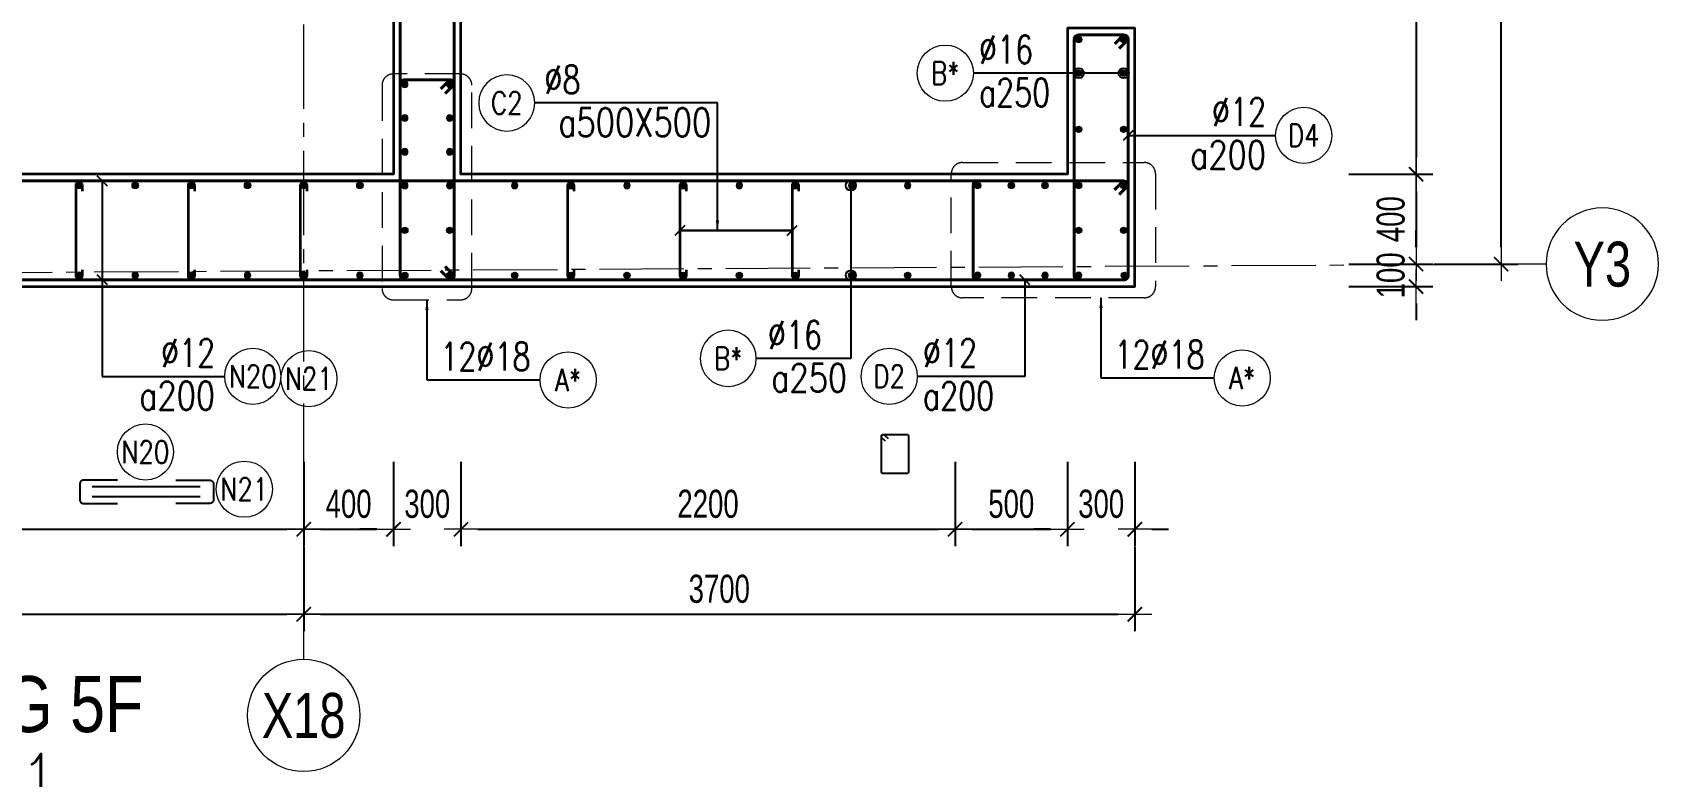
# Model space of a CAD drawing. Header units: millimetres. Extents: x 944027 to 981803, y -83026 to 82675.
# Drawn here: x 956264 to 963502, y 68976 to 72288 of the extents above; entities that cross this region are included whole.
import ezdxf
from ezdxf.enums import TextEntityAlignment as Align

# ---------------------------------------------------------------- set-up
doc = ezdxf.new("R2010")
doc.units = ezdxf.units.MM
doc.header["$MEASUREMENT"] = 0
for name, pattern in [('HIDDEN', [9.525, 6.35, -3.175]), ('HIDDEN2', [4.7625, 3.175, -1.5875]), ('HT_Dim Grid$0$CENTER2', [1.125, 0.75, -0.125, 0.125, -0.125]), ('HT_Grid$0$CENTER2', [1.125, 0.75, -0.125, 0.125, -0.125])]:
    doc.linetypes.add(name, pattern=pattern)
doc.layers.get('0').update_dxf_attribs({"lineweight": 20})
doc.layers.get('Defpoints').update_dxf_attribs({"color": 151, "lineweight": 9})
doc.layers.add('Hidden', color=9, linetype='HIDDEN')
doc.layers.add('Ligature', color=1, linetype='Continuous')
for name, color, linetype, lineweight in [('HT_Dim Grid$0$NDC_S_AXIS', 5, 'HT_Dim Grid$0$CENTER2', 13), ('HT_Dim Grid$0$NDC_S_SYMBOL', 1, 'Continuous', 15), ('HT_Dim Grid$0$NDC_S_TEXT SYMBOL', 7, 'Continuous', 20), ('HT_Grid$0$NDC_S_AXIS', 5, 'HT_Grid$0$CENTER2', 13), ('KC-LEADER', 153, 'Continuous', 18), ('KC-THEP', 6, 'Continuous', 40), ('NDC_S_ANNO', 7, 'Continuous', 20), ('NDC_S_DIM', 1, 'Continuous', 15), ('NDC_S_ENG TITLE', 3, 'Continuous', 20), ('NDC_S_HIDDEN', 8, 'HIDDEN2', 13), ('NDC_S_LEADER', 1, 'Continuous', 15), ('NDC_S_REBAR', 4, 'Continuous', 35), ('NDC_S_STIRRUP', 4, 'Continuous', 40), ('NDC_S_TEXT SYMBOL', 7, 'Continuous', 20), ('NDC_S_VN TEXT', 7, 'Continuous', 20), ('NDC_S_VN TITLE', 6, 'Continuous', 35), ('NDC_S_WALL', 6, 'Continuous', 35)]:
    doc.layers.add(name, color=color, linetype=linetype, lineweight=lineweight)
doc.styles.add('HT_Dim Grid$0$NDC_ANNO', font='', dxfattribs={"width": 0.8})
doc.styles.add('NDC_ANNO', font='', dxfattribs={"width": 0.8})
doc.styles.add('NDC_DIM', font='', dxfattribs={"width": 0.75})
doc.styles.add('NDC_EN TXT', font='romans.shx', dxfattribs={"width": 0.8})
doc.styles.add('NDC_VIE TXT', font='arial.ttf', dxfattribs={"width": 0.8})
doc.styles.get('HT_Dim Grid$0$NDC_ANNO').set_extended_font_data('Dotum')
doc.styles.get('NDC_ANNO').set_extended_font_data('Dotum')
doc.styles.get('NDC_DIM').set_extended_font_data('Dotum')
doc.dimstyles.new('NDC_dim_30', dxfattribs={"dimscale": 30, "dimtxt": 2.5, "dimasz": 1.5, "dimexe": 1.5, "dimexo": 2.5, "dimgap": 1, "dimtad": 1, "dimdec": 0, "dimzin": 0, "dimdsep": 46, "dimtxsty": 'NDC_DIM', "dimblk": 'DIMMARK', "dimcen": 0.09, "dimdle": 1.2, "dimclrd": 1, "dimclre": 1, "dimclrt": 3, "dimadec": 0, "dimazin": 0, "dimtfac": 1, "dimtdec": 0, "dimtix": 1, "dimtofl": 0, "dimtmove": 0, "dimatfit": 3, "dimfxl": 6, "dimfxlon": 1, "dimtolj": 1, "dimtzin": 0, "dimarcsym": 0})
doc.dimstyles.new('NDC_dim_50', dxfattribs={"dimscale": 50, "dimtxt": 2.5, "dimasz": 1.5, "dimexe": 1.5, "dimexo": 2.5, "dimgap": 1, "dimtad": 1, "dimdec": 0, "dimzin": 0, "dimdsep": 46, "dimtxsty": 'NDC_DIM', "dimblk": 'DIMMARK', "dimcen": 0.09, "dimdle": 1.2, "dimclrd": 1, "dimclre": 1, "dimclrt": 3, "dimadec": 0, "dimazin": 0, "dimtfac": 1, "dimtdec": 0, "dimtix": 1, "dimtofl": 0, "dimtmove": 0, "dimatfit": 3, "dimfxl": 6, "dimfxlon": 1, "dimtolj": 1, "dimtzin": 0, "dimarcsym": 0})

# ---------------------------------------------------------------- blocks, each defined once
blk = doc.blocks.new('THEP')
at = {"layer": 'KC-LEADER', "color": 6}
blk.add_circle((0, 0), 14, dxfattribs=at)
at = {"layer": 'KC-THEP'}
for p, q in [((-14, 0), (14, 0)), ((9.9, 9.9), (-9.9, -9.9)), ((-9.9, 9.9), (9.9, -9.9)), ((0, 14), (0, -14))]:
    blk.add_line(p, q, dxfattribs=at)
blk = doc.blocks.new('DIMMARK')
at = {"layer": 'NDC_S_DIM', "color": 1}
blk.add_line((-1.5, 0), (1, 0), dxfattribs=at)
at = {"layer": 'NDC_S_DIM', "color": 2, "const_width": 0.1}
blk.add_lwpolyline([(-0.424, -0.424), (0.424, 0.424)], dxfattribs=at)
blk = doc.blocks.new('*U10')
blk.add_circle((2.5, 0), 2.5)
at = {"layer": 'NDC_S_VN TEXT', "color": 3, "style": 'NDC_EN TXT'}
for tag, width, p in [('DK2', 0.75, (-0.85, 0.85)), ('KC2', 0.8, (-0.85, -2.97))]:
    blk.add_attdef(tag, text='', height=2.5, dxfattribs=dict(at, width=width)).set_placement(p, align=Align.RIGHT)
at = {"layer": 'NDC_S_VN TEXT', "color": 7, "style": 'NDC_EN TXT', "width": 0.8}
blk.add_attdef('SH3', text='', height=2, dxfattribs=at).set_placement((2.5, 0), align=Align.MIDDLE)
blk = doc.blocks.new('*U9')
blk.add_circle((2.5, 0), 2.5)
at = {"layer": 'NDC_S_VN TEXT', "color": 3, "style": 'NDC_EN TXT', "width": 0.75}
blk.add_attdef('DK2', text='', height=2.5, dxfattribs=at).set_placement((-0.85, 0.85), align=Align.RIGHT)
at = {"layer": 'NDC_S_VN TEXT', "color": 7, "style": 'NDC_EN TXT', "width": 0.8}
blk.add_attdef('SH3', text='', height=2, dxfattribs=at).set_placement((2.5, 0), align=Align.MIDDLE)
blk = doc.blocks.new('*U11')
blk.add_circle((-2.5, 0), 2.5)
at = {"layer": 'NDC_S_VN TEXT', "color": 3, "style": 'NDC_EN TXT', "width": 0.75}
for tag, p in [('DK1', (0.5, 0.85)), ('KC1', (0.5, -2.97))]:
    blk.add_attdef(tag, p, '', height=2.5, dxfattribs=at)
at = {"layer": 'NDC_S_VN TEXT', "color": 7, "style": 'NDC_EN TXT', "width": 0.8}
blk.add_attdef('SH2', text='', height=2, dxfattribs=at).set_placement((-2.5, 0), align=Align.MIDDLE)
blk = doc.blocks.new('A$C7BC65A55')
at = {"layer": 'Ligature'}
for p, q in [((-15.2, 372, 0), (-15.2, 38.5, 0)), ((15.2, 372, 0), (15.2, 38.5, 0))]:
    blk.add_line(p, q, dxfattribs=at)
for points in [[(-36.2, 296.5), (-36.2, 400.9, -0.414214), (-24, 413.1), (24, 413.1, -0.414214), (36.2, 400.9), (36.2, 296.5)], [(-36.2, 116.5), (-36.2, 12.2, 0.414214), (-24, 0), (24, 0, 0.414214), (36.2, 12.2), (36.2, 116.5)]]:
    blk.add_lwpolyline(points, format="xyb", dxfattribs=at)
blk = doc.blocks.new('*D60')
at = {"layer": 'Defpoints', "color": 0, "transparency": 16777216}
for p in [(957471.5, 71738.7), (953621.5, 71238.7), (957471.5, 70076.7)]:
    blk.add_point(p, dxfattribs=at)
at = {"layer": 'NDC_S_DIM', "color": 1, "lineweight": -2, "transparency": 16777216}
for p, q in [((953621.5, 70376.7), (953621.5, 70001.7)), ((957471.5, 70376.7), (957471.5, 70001.7)), ((953696.5, 70076.7), (957396.5, 70076.7))]:
    blk.add_line(p, q, dxfattribs=at)
at = {"layer": 'NDC_S_DIM', "color": 1, "lineweight": -2, "transparency": 16777216, "xscale": 75, "yscale": 75, "zscale": 75, "rotation": 180}
blk.add_blockref('DIMMARK', (953621.5, 70076.7), dxfattribs=at)
at = {"layer": 'NDC_S_DIM', "color": 1, "lineweight": -2, "transparency": 16777216, "xscale": 75, "yscale": 75, "zscale": 75}
blk.add_blockref('DIMMARK', (957471.5, 70076.7), dxfattribs=at)
at = {"layer": 'NDC_S_DIM', "color": 3, "transparency": 16777216, "insert": (955546.5, 70189.3), "char_height": 125, "attachment_point": 5, "style": 'NDC_DIM'}
blk.add_mtext('\\A1;3850', dxfattribs=at)
blk = doc.blocks.new('*D61')
at = {"layer": 'Defpoints', "color": 0, "transparency": 16777216}
for p in [(957871.5, 71738.7), (958171.5, 71738.7), (958171.5, 70076.7)]:
    blk.add_point(p, dxfattribs=at)
at = {"layer": 'NDC_S_DIM', "color": 1, "lineweight": -2, "transparency": 16777216}
for p, q in [((957871.5, 70376.7), (957871.5, 70001.7)), ((958171.5, 70376.7), (958171.5, 70001.7)), ((957796.5, 70076.7), (957721.5, 70076.7)), ((958246.5, 70076.7), (958321.5, 70076.7))]:
    blk.add_line(p, q, dxfattribs=at)
at = {"layer": 'NDC_S_DIM', "color": 1, "lineweight": -2, "transparency": 16777216, "xscale": 75, "yscale": 75, "zscale": 75}
blk.add_blockref('DIMMARK', (957871.5, 70076.7), dxfattribs=at)
at = {"layer": 'NDC_S_DIM', "color": 1, "lineweight": -2, "transparency": 16777216, "xscale": 75, "yscale": 75, "zscale": 75, "rotation": 180}
blk.add_blockref('DIMMARK', (958171.5, 70076.7), dxfattribs=at)
at = {"layer": 'NDC_S_DIM', "color": 3, "transparency": 16777216, "insert": (958021.5, 70189.3), "char_height": 125, "attachment_point": 5, "style": 'NDC_DIM'}
blk.add_mtext('\\A1;300', dxfattribs=at)
blk = doc.blocks.new('*D62')
at = {"layer": 'Defpoints', "color": 0, "transparency": 16777216}
for p in [(958171.5, 71738.7), (960371.2, 71361), (960371.2, 70076.7)]:
    blk.add_point(p, dxfattribs=at)
at = {"layer": 'NDC_S_DIM', "color": 1, "lineweight": -2, "transparency": 16777216}
for p, q in [((958171.5, 70376.7), (958171.5, 70001.7)), ((960371.2, 70376.7), (960371.2, 70001.7)), ((958246.5, 70076.7), (960296.2, 70076.7))]:
    blk.add_line(p, q, dxfattribs=at)
at = {"layer": 'NDC_S_DIM', "color": 1, "lineweight": -2, "transparency": 16777216, "xscale": 75, "yscale": 75, "zscale": 75, "rotation": 180}
blk.add_blockref('DIMMARK', (958171.5, 70076.7), dxfattribs=at)
at = {"layer": 'NDC_S_DIM', "color": 1, "lineweight": -2, "transparency": 16777216, "xscale": 75, "yscale": 75, "zscale": 75}
blk.add_blockref('DIMMARK', (960371.2, 70076.7), dxfattribs=at)
at = {"layer": 'NDC_S_DIM', "color": 3, "transparency": 16777216, "insert": (959271.4, 70189.3), "char_height": 125, "attachment_point": 5, "style": 'NDC_DIM'}
blk.add_mtext('\\A1;2200', dxfattribs=at)
blk = doc.blocks.new('*D65')
at = {"layer": 'Defpoints', "color": 0, "transparency": 16777216}
for p in [(960871.5, 71738.7), (960371.2, 71361), (960871.5, 70076.7)]:
    blk.add_point(p, dxfattribs=at)
at = {"layer": 'NDC_S_DIM', "color": 1, "lineweight": -2, "transparency": 16777216}
for p, q in [((960371.2, 70376.7), (960371.2, 70001.7)), ((960871.5, 70376.7), (960871.5, 70001.7)), ((960446.2, 70076.7), (960796.5, 70076.7))]:
    blk.add_line(p, q, dxfattribs=at)
at = {"layer": 'NDC_S_DIM', "color": 1, "lineweight": -2, "transparency": 16777216, "xscale": 75, "yscale": 75, "zscale": 75, "rotation": 180}
blk.add_blockref('DIMMARK', (960371.2, 70076.7), dxfattribs=at)
at = {"layer": 'NDC_S_DIM', "color": 1, "lineweight": -2, "transparency": 16777216, "xscale": 75, "yscale": 75, "zscale": 75}
blk.add_blockref('DIMMARK', (960871.5, 70076.7), dxfattribs=at)
at = {"layer": 'NDC_S_DIM', "color": 3, "transparency": 16777216, "insert": (960621.4, 70189.3), "char_height": 125, "attachment_point": 5, "style": 'NDC_DIM'}
blk.add_mtext('\\A1;500', dxfattribs=at)
blk = doc.blocks.new('*D66')
at = {"layer": 'Defpoints', "color": 0, "transparency": 16777216}
for p in [(961171.5, 76488.7), (960871.5, 71738.7), (961171.5, 70076.7)]:
    blk.add_point(p, dxfattribs=at)
at = {"layer": 'NDC_S_DIM', "color": 1, "lineweight": -2, "transparency": 16777216}
for p, q in [((960871.5, 70376.7), (960871.5, 70001.7)), ((961171.5, 70376.7), (961171.5, 70001.7)), ((960796.5, 70076.7), (960721.5, 70076.7)), ((961246.5, 70076.7), (961321.5, 70076.7))]:
    blk.add_line(p, q, dxfattribs=at)
at = {"layer": 'NDC_S_DIM', "color": 1, "lineweight": -2, "transparency": 16777216, "xscale": 75, "yscale": 75, "zscale": 75}
blk.add_blockref('DIMMARK', (960871.5, 70076.7), dxfattribs=at)
at = {"layer": 'NDC_S_DIM', "color": 1, "lineweight": -2, "transparency": 16777216, "xscale": 75, "yscale": 75, "zscale": 75, "rotation": 180}
blk.add_blockref('DIMMARK', (961171.5, 70076.7), dxfattribs=at)
at = {"layer": 'NDC_S_DIM', "color": 3, "transparency": 16777216, "insert": (961021.5, 70189.3), "char_height": 125, "attachment_point": 5, "style": 'NDC_DIM'}
blk.add_mtext('\\A1;300', dxfattribs=at)
blk = doc.blocks.new('*D67')
at = {"layer": 'Defpoints', "color": 0, "transparency": 16777216}
for p in [(946871.5, 71238.7), (957471.5, 71257), (957471.5, 69698.4)]:
    blk.add_point(p, dxfattribs=at)
at = {"layer": 'NDC_S_DIM', "color": 1, "lineweight": -2, "transparency": 16777216}
for p, q in [((946871.5, 69998.4), (946871.5, 69623.4)), ((957471.5, 69998.4), (957471.5, 69623.4)), ((946946.5, 69698.4), (957396.5, 69698.4))]:
    blk.add_line(p, q, dxfattribs=at)
at = {"layer": 'NDC_S_DIM', "color": 1, "lineweight": -2, "transparency": 16777216, "xscale": 75, "yscale": 75, "zscale": 75, "rotation": 180}
blk.add_blockref('DIMMARK', (946871.5, 69698.4), dxfattribs=at)
at = {"layer": 'NDC_S_DIM', "color": 1, "lineweight": -2, "transparency": 16777216, "xscale": 75, "yscale": 75, "zscale": 75}
blk.add_blockref('DIMMARK', (957471.5, 69698.4), dxfattribs=at)
at = {"layer": 'NDC_S_DIM', "color": 3, "transparency": 16777216, "insert": (952171.5, 69811), "char_height": 125, "attachment_point": 5, "style": 'NDC_DIM'}
blk.add_mtext('\\A1;10600', dxfattribs=at)
blk = doc.blocks.new('*D73')
at = {"layer": 'Defpoints', "color": 0, "transparency": 16777216}
for p in [(961171.5, 80257), (962802.4, 80257), (961171.5, 71257)]:
    blk.add_point(p, dxfattribs=at)
at = {"layer": 'NDC_S_DIM', "color": 1, "lineweight": -2, "transparency": 16777216}
for p, q in [((962502.4, 80257), (962877.4, 80257)), ((962802.4, 71332), (962802.4, 80182)), ((962502.4, 71257), (962877.4, 71257))]:
    blk.add_line(p, q, dxfattribs=at)
at = {"layer": 'NDC_S_DIM', "color": 1, "lineweight": -2, "transparency": 16777216, "xscale": 75, "yscale": 75, "zscale": 75}
for p, rotation in [((962802.4, 80257), 90), ((962802.4, 71257), 270)]:
    blk.add_blockref('DIMMARK', p, dxfattribs=dict(at, rotation=rotation))
at = {"layer": 'NDC_S_DIM', "color": 3, "transparency": 16777216, "insert": (962689.8, 75757), "char_height": 125, "attachment_point": 5, "rotation": 90, "style": 'NDC_DIM'}
blk.add_mtext('\\A1;9000', dxfattribs=at)
blk = doc.blocks.new('*U22')
at = {"layer": 'HT_Dim Grid$0$NDC_S_SYMBOL'}
blk.add_line((5, 0), (9, 0), dxfattribs=at)
blk.add_circle((0, 0), 5, dxfattribs=at)
at = {"layer": 'HT_Dim Grid$0$NDC_S_TEXT SYMBOL', "color": 7, "style": 'HT_Dim Grid$0$NDC_ANNO', "width": 0.8}
blk.add_attdef('GRID', text='', height=4, rotation=270, dxfattribs=at).set_placement((0, 0), align=Align.MIDDLE)
blk = doc.blocks.new('*D39')
at = {"layer": 'Defpoints', "color": 0, "ltscale": 200, "transparency": 16777216}
for p in [(960871.5, 77057), (960871.5, 71657), (962423.3, 71657)]:
    blk.add_point(p, dxfattribs=at)
at = {"layer": 'NDC_S_DIM', "color": 1, "lineweight": -2, "ltscale": 200, "transparency": 16777216}
for p, q in [((962123.3, 77057), (962498.3, 77057)), ((962423.3, 76982), (962423.3, 71732)), ((962123.3, 71657), (962498.3, 71657))]:
    blk.add_line(p, q, dxfattribs=at)
at = {"layer": 'NDC_S_DIM', "color": 1, "lineweight": -2, "ltscale": 200, "transparency": 16777216, "xscale": 75, "yscale": 75, "zscale": 75}
for p, rotation in [((962423.3, 77057), 90), ((962423.3, 71657), 270)]:
    blk.add_blockref('DIMMARK', p, dxfattribs=dict(at, rotation=rotation))
at = {"layer": 'NDC_S_DIM', "color": 3, "ltscale": 200, "transparency": 16777216, "insert": (962310.7, 74357), "char_height": 125, "attachment_point": 5, "rotation": 90, "style": 'NDC_DIM'}
blk.add_mtext('\\A1;5400', dxfattribs=at)
blk = doc.blocks.new('*D40')
at = {"layer": 'Defpoints', "color": 0, "ltscale": 200, "transparency": 16777216}
for p in [(960871.5, 71657), (960871.5, 71257), (962423.3, 71257)]:
    blk.add_point(p, dxfattribs=at)
at = {"layer": 'NDC_S_DIM', "color": 1, "lineweight": -2, "ltscale": 200, "transparency": 16777216}
for p, q in [((962123.3, 71657), (962498.3, 71657)), ((962423.3, 71582), (962423.3, 71332)), ((962123.3, 71257), (962498.3, 71257))]:
    blk.add_line(p, q, dxfattribs=at)
at = {"layer": 'NDC_S_DIM', "color": 1, "lineweight": -2, "ltscale": 200, "transparency": 16777216, "xscale": 75, "yscale": 75, "zscale": 75}
for p, rotation in [((962423.3, 71657), 90), ((962423.3, 71257), 270)]:
    blk.add_blockref('DIMMARK', p, dxfattribs=dict(at, rotation=rotation))
at = {"layer": 'NDC_S_DIM', "color": 3, "ltscale": 200, "transparency": 16777216, "insert": (962310.7, 71457), "char_height": 125, "attachment_point": 5, "rotation": 90, "style": 'NDC_DIM'}
blk.add_mtext('\\A1;400', dxfattribs=at)
blk = doc.blocks.new('*D26')
at = {"layer": 'Defpoints', "color": 0, "ltscale": 200, "transparency": 16777216}
for p in [(960871.5, 71257), (960871.5, 71157), (962423.3, 71157)]:
    blk.add_point(p, dxfattribs=at)
at = {"layer": 'NDC_S_DIM', "color": 1, "lineweight": -2, "ltscale": 200, "transparency": 16777216}
for p, q in [((962423.3, 71332), (962423.3, 71407)), ((962123.3, 71257), (962498.3, 71257)), ((962123.3, 71157), (962498.3, 71157)), ((962423.3, 71082), (962423.3, 71007))]:
    blk.add_line(p, q, dxfattribs=at)
at = {"layer": 'NDC_S_DIM', "color": 1, "lineweight": -2, "ltscale": 200, "transparency": 16777216, "xscale": 75, "yscale": 75, "zscale": 75}
for p, rotation in [((962423.3, 71257), 270), ((962423.3, 71157), 90)]:
    blk.add_blockref('DIMMARK', p, dxfattribs=dict(at, rotation=rotation))
at = {"layer": 'NDC_S_DIM', "color": 3, "ltscale": 200, "transparency": 16777216, "insert": (962310.7, 71207), "char_height": 125, "attachment_point": 5, "rotation": 90, "style": 'NDC_DIM'}
blk.add_mtext('\\A1;100', dxfattribs=at)
blk = doc.blocks.new('*U21')
at = {"layer": 'HT_Dim Grid$0$NDC_S_SYMBOL'}
blk.add_line((0, 5), (0, 9), dxfattribs=at)
blk.add_circle((0, 0), 5, dxfattribs=at)
at = {"layer": 'HT_Dim Grid$0$NDC_S_TEXT SYMBOL', "color": 7, "style": 'HT_Dim Grid$0$NDC_ANNO', "width": 0.8}
blk.add_attdef('GRID', text='', height=4, dxfattribs=at).set_placement((0, 0), align=Align.MIDDLE)
blk = doc.blocks.new('*D30')
at = {"layer": 'Defpoints', "color": 0, "ltscale": 200, "transparency": 16777216}
for p in [(957471.5, 71257), (961171.5, 71157), (961171.5, 69698.4)]:
    blk.add_point(p, dxfattribs=at)
at = {"layer": 'NDC_S_DIM', "color": 1, "lineweight": -2, "ltscale": 200, "transparency": 16777216}
for p, q in [((957471.5, 69998.4), (957471.5, 69623.4)), ((961171.5, 69998.4), (961171.5, 69623.4)), ((957546.5, 69698.4), (961096.5, 69698.4))]:
    blk.add_line(p, q, dxfattribs=at)
at = {"layer": 'NDC_S_DIM', "color": 1, "lineweight": -2, "ltscale": 200, "transparency": 16777216, "xscale": 75, "yscale": 75, "zscale": 75, "rotation": 180}
blk.add_blockref('DIMMARK', (957471.5, 69698.4), dxfattribs=at)
at = {"layer": 'NDC_S_DIM', "color": 1, "lineweight": -2, "ltscale": 200, "transparency": 16777216, "xscale": 75, "yscale": 75, "zscale": 75}
blk.add_blockref('DIMMARK', (961171.5, 69698.4), dxfattribs=at)
at = {"layer": 'NDC_S_DIM', "color": 3, "ltscale": 200, "transparency": 16777216, "insert": (959321.5, 69811), "char_height": 125, "attachment_point": 5, "style": 'NDC_DIM'}
blk.add_mtext('\\A1;3700', dxfattribs=at)
blk = doc.blocks.new('*D31')
at = {"layer": 'Defpoints', "color": 0, "ltscale": 200, "transparency": 16777216}
for p in [(957471.5, 71738.7), (957871.5, 71657), (957871.5, 70076.7)]:
    blk.add_point(p, dxfattribs=at)
at = {"layer": 'NDC_S_DIM', "color": 1, "lineweight": -2, "ltscale": 200, "transparency": 16777216}
for p, q in [((957471.5, 70376.7), (957471.5, 70001.7)), ((957871.5, 70376.7), (957871.5, 70001.7)), ((957546.5, 70076.7), (957796.5, 70076.7))]:
    blk.add_line(p, q, dxfattribs=at)
at = {"layer": 'NDC_S_DIM', "color": 1, "lineweight": -2, "ltscale": 200, "transparency": 16777216, "xscale": 75, "yscale": 75, "zscale": 75, "rotation": 180}
blk.add_blockref('DIMMARK', (957471.5, 70076.7), dxfattribs=at)
at = {"layer": 'NDC_S_DIM', "color": 1, "lineweight": -2, "ltscale": 200, "transparency": 16777216, "xscale": 75, "yscale": 75, "zscale": 75}
blk.add_blockref('DIMMARK', (957871.5, 70076.7), dxfattribs=at)
at = {"layer": 'NDC_S_DIM', "color": 3, "ltscale": 200, "transparency": 16777216, "insert": (957671.5, 70189.3), "char_height": 125, "attachment_point": 5, "style": 'NDC_DIM'}
blk.add_mtext('\\A1;400', dxfattribs=at)
blk = doc.blocks.new('Drawing name_symbol')
at = {"layer": 'NDC_S_ENG TITLE', "style": 'NDC_EN TXT', "width": 0.8}
blk.add_attdef('SECTDET1', text='', height=5, dxfattribs=at).set_placement((0, 1.01), align=Align.CENTER)
at = {"layer": 'NDC_S_TEXT SYMBOL', "lineweight": 25, "style": 'NDC_ANNO', "width": 0.8}
blk.add_attdef('SSCALE', text='', height=2.5, dxfattribs=at).set_placement((0, -4), align=Align.CENTER)
at = {"layer": 'NDC_S_VN TITLE', "style": 'NDC_VIE TXT', "width": 0.8}
blk.add_attdef('SECTDET2', text='', height=5, dxfattribs=at).set_placement((0, 7.97), align=Align.CENTER)

msp = doc.modelspace()

# ---------------------------------------------------------------- linework, layer by layer
for centre in [(957494.6, 70747.1), (956767, 70420.8), (957207.1, 70255.1)]:
    msp.add_circle(centre, 125)
at = {"layer": 'HT_Grid$0$NDC_S_AXIS', "ltscale": 500}
for p, q in [((957471.5, 69698.4), (957471.5, 81974.6)), ((944726.6, 71157), (962802.4, 71257))]:
    msp.add_line(p, q, dxfattribs=at)
at = {"layer": 'Ligature'}
msp.add_lwpolyline([(960061.6, 70468.6), (960045.6, 70484.5, -0.668179), (960051.4, 70498.5), (960156, 70498.5, -0.414214), (960164.2, 70490.3), (960164.2, 70333.2, -0.414214), (960156, 70325), (960051.4, 70325, -0.414214), (960043.2, 70333.2), (960043.2, 70490.3, -0.668179), (960057.2, 70496.1), (960073.1, 70480.1)], format="xyb", dxfattribs=at)
at = {"layer": 'NDC_S_HIDDEN', "ltscale": 50}
for points in [[(957870.3, 71098.1), (958169.9, 71098.1, 0.414214), (958219.9, 71148.1), (958219.9, 72053.3, 0.414214), (958169.9, 72103.3), (957870.3, 72103.3, 0.414214), (957820.3, 72053.3), (957820.3, 71148.1, 0.414214)], [(961213.3, 71107), (960404.2, 71107, -0.414214), (960354.2, 71157), (960354.2, 71659.2, -0.414214), (960404.2, 71709.2), (961213.3, 71709.2, -0.414214), (961263.3, 71659.2), (961263.3, 71157, -0.414214)]]:
    msp.add_lwpolyline(points, format="xyb", close=True, dxfattribs=at)
at = {"layer": 'NDC_S_REBAR'}
for points in [[(956486.5, 71582), (956486.5, 71607, 1), (956456.5, 71607), (956456.5, 71207, 1), (956486.5, 71207), (956486.5, 71232)], [(956986.5, 71582), (956986.5, 71607, 1), (956956.5, 71607), (956956.5, 71207, 1), (956986.5, 71207), (956986.5, 71232)], [(957486.5, 71582), (957486.5, 71607, 1), (957456.5, 71607), (957456.5, 71207, 1), (957486.5, 71207), (957486.5, 71232)], [(958675.5, 71582), (958675.5, 71607, 1), (958645.5, 71607), (958645.5, 71207, 1), (958675.5, 71207), (958675.5, 71232)], [(959175.5, 71582), (959175.5, 71607, 1), (959145.5, 71607), (959145.5, 71207, 1), (959175.5, 71207), (959175.5, 71232)], [(959675.5, 71582), (959675.5, 71607, 1), (959645.5, 71607), (959645.5, 71207, 1), (959675.5, 71207), (959675.5, 71232)]]:
    msp.add_lwpolyline(points, format="xyb", dxfattribs=at)
at = {"layer": 'NDC_S_STIRRUP'}
for points in [[(958101.5, 71247), (958141.5, 71207, -0.414214), (958121.5, 71187), (957921.5, 71187, -0.414214), (957901.5, 71207), (957901.5, 80307, -0.414214), (957921.5, 80327), (958121.5, 80327, -0.414214), (958141.5, 80307), (958141.5, 71207, -0.414214), (958121.5, 71187), (958081.5, 71227)], [(961101.6, 72217), (961141.6, 72257, 0.414214), (961121.6, 72277), (960921.6, 72277, 0.414214), (960901.6, 72257), (960901.5, 71207, 0.414214), (960921.5, 71187), (961121.5, 71187, 0.414214), (961141.5, 71207), (961141.6, 72257, 0.414214), (961121.6, 72277), (961081.6, 72237)], [(958101.6, 72017), (958141.6, 72057, 0.414214), (958121.6, 72077), (957921.6, 72077, 0.414214), (957901.6, 72057), (957901.5, 71207, 0.414214), (957921.5, 71187), (958121.5, 71187, 0.414214), (958141.5, 71207), (958141.6, 72057, 0.414214), (958121.6, 72077), (958081.6, 72037)], [(961081.5, 71587), (961121.5, 71627, -0.414214), (961141.5, 71607), (961141.5, 71207, -0.414214), (961121.5, 71187), (953671.5, 71187, -0.414214), (953651.5, 71207), (953651.5, 71607, -0.414214), (953671.5, 71627), (961121.5, 71627, -0.414214), (961141.5, 71607), (961101.5, 71567)], [(961081.5, 71587), (961121.5, 71627, -0.414214), (961141.5, 71607), (961141.5, 71207, -0.414214), (961121.5, 71187), (960471.5, 71187, -0.414214), (960451.5, 71207), (960451.5, 71607, -0.414214), (960471.5, 71627), (961121.5, 71627, -0.414214), (961141.5, 71607), (961101.5, 71567)]]:
    msp.add_lwpolyline(points, format="xyb", dxfattribs=at)
at = {"layer": 'NDC_S_WALL'}
for points in [[(953621.5, 71157), (961171.5, 71157), (961171.5, 72307), (960871.5, 72307), (960871.5, 71657), (958171.5, 71657), (958171.5, 77057), (960871.5, 77057), (960871.5, 76407), (961171.5, 76407), (961171.5, 80357), (960071.5, 80357), (960071.5, 79857), (960871.5, 79857), (960871.5, 77357), (958171.5, 77357), (958171.5, 79857), (958971.5, 79857), (958971.5, 80357), (956921.5, 80357), (956921.5, 79857), (957871.5, 79857), (957871.5, 77957), (955071.5, 77957)], [(955071.5, 77657), (957871.5, 77657), (957871.5, 71657), (953621.5, 71657)]]:
    msp.add_lwpolyline(points, dxfattribs=at)

# ---------------------------------------------------------------- block references
at = {"layer": 'Hidden', "xscale": 1.44, "yscale": 1.44, "zscale": 1.44, "rotation": 270}
msp.add_blockref('A$C7BC65A55', (956474.9, 70243.3, 0), dxfattribs=at)
at = {"layer": 'HT_Dim Grid$0$NDC_S_AXIS'}
ref = msp.add_blockref('*U22', (963252.4, 71257), dxfattribs=dict(at, xscale=-50, yscale=50, zscale=50))
ref.add_attrib('GRID', 'Y3', dxfattribs={"layer": 'HT_Dim Grid$0$NDC_S_TEXT SYMBOL', "color": 7, "height": 200, "style": 'HT_Dim Grid$0$NDC_ANNO', "width": 0.8}).set_placement((963252.4, 71257), align=Align.MIDDLE)
at = {"layer": 'HT_Dim Grid$0$NDC_S_AXIS', "xscale": 50, "yscale": 50, "zscale": 50}
msp.add_blockref('*U21', (957471.5, 69248.4), dxfattribs=at).add_auto_attribs({'GRID': 'X18'})
at = {"layer": 'KC-THEP'}
for p, rotation in [((960921.6, 72257), 9.668564436380926), ((961121.6, 72257), 9.668564436380926), ((960921.5, 72107), 9.668564436380926), ((961121.5, 72107), 9.668564436380926), ((960921.5, 71857), 9.668564436380926), ((961121.5, 71857), 9.668564436380926), ((956471.5, 71607), 9.668564436380946), ((956721.5, 71607), 9.668564436380946), ((956971.5, 71607), 9.668564436380946), ((957221.5, 71607), 9.668564436380946), ((957471.5, 71607), 9.668564436380946), ((957721.5, 71607), 9.668564436380946), ((960471.5, 71607), 9.66856443638095), ((960621.5, 71607), 9.66856443638095), ((960771.5, 71607), 9.66856443638095), ((960921.5, 71607), 9.668564436380926), ((961121.5, 71607), 9.668564436380926), ((957921.5, 71407), 9.668564436380946), ((958121.5, 71407), 9.668564436380946), ((960921.5, 71407), 9.668564436380946), ((961121.5, 71407), 9.668564436380946), ((957921.6, 71207), 189.6685644363809), ((958121.6, 71207), 189.6685644363809), ((958410.5, 71207), 189.6685644363809), ((958660.5, 71207), 189.6685644363809), ((958910.5, 71207), 189.6685644363809), ((959160.5, 71207), 189.6685644363809), ((959410.5, 71207), 189.6685644363809), ((959660.5, 71207), 189.6685644363809), ((959910.5, 71207), 189.6685644363809), ((960160.5, 71207), 189.6685644363809), ((961125, 71207), 9.668564436380946)]:
    msp.add_blockref('THEP', p, dxfattribs=dict(at, rotation=rotation))
at = {"layer": 'KC-THEP', "xscale": -1}
for p, rotation in [((957921.6, 72057), 350.3314355636191), ((958121.6, 72057), 350.3314355636191), ((957921.6, 71907), 350.3314355636191), ((958121.6, 71907), 350.3314355636191), ((957921.6, 71757), 350.3314355636191), ((958121.6, 71757), 350.3314355636191), ((957921.6, 71607), 350.3314355636191), ((958121.6, 71607), 350.3314355636191), ((958410.5, 71607), 350.3314355636191), ((958660.5, 71607), 350.3314355636191), ((958910.5, 71607), 350.3314355636191), ((959160.5, 71607), 350.3314355636191), ((959410.5, 71607), 350.3314355636191), ((959660.5, 71607), 350.3314355636191), ((959910.5, 71607), 350.3314355636191), ((960160.5, 71607), 350.3314355636191), ((956471.5, 71207), 170.331435563619), ((956721.5, 71207), 170.331435563619), ((956971.5, 71207), 170.331435563619), ((957221.5, 71207), 170.331435563619), ((957471.5, 71207), 170.331435563619), ((957721.5, 71207), 170.331435563619), ((960471.5, 71207), 170.331435563619), ((960621.5, 71207), 170.331435563619), ((960771.5, 71207), 170.331435563619), ((960921.5, 71207), 170.331435563619)]:
    msp.add_blockref('THEP', p, dxfattribs=dict(at, rotation=rotation))
at = {"layer": 'NDC_S_ANNO'}
ref = msp.add_blockref('Drawing name_symbol', (954274.3, 68775.2), dxfattribs=dict(at, xscale=50, yscale=50, zscale=50))
ref.add_attrib('SECTDET1', 'DETAIL OF CORE WALL HT-CW1', dxfattribs={"layer": 'NDC_S_ENG TITLE', "height": 250, "style": 'NDC_EN TXT', "width": 0.8}).set_placement((954274.3, 68825.8), align=Align.CENTER)
ref.add_attrib('SECTDET2', 'CHI TIẾT LÕI VÁCH HT-CW1 TẦNG 5F', dxfattribs={"layer": 'NDC_S_VN TITLE', "height": 250, "style": 'NDC_VIE TXT', "width": 0.8}).set_placement((954274.3, 69173.7), align=Align.CENTER)
at = {"layer": 'NDC_S_VN TEXT', "xscale": 50, "yscale": 50, "zscale": 50}
for name, p, values in [('*U11', (960452.5, 72107), {'SH2': 'B*', 'DK1': '%%C16', 'KC1': 'a250'}), ('*U10', (961798.2, 71829.9), {'SH3': 'D4', 'DK2': '%%C12', 'KC2': 'a200'}), ('*U10', (957119.9, 70757.5), {'SH3': 'N20', 'DK2': '%%C12', 'KC2': 'a200'}), ('*U9', (958523.8, 70741.2), {'SH3': 'A*', 'DK2': '12%%C18'}), ('*U11', (960202.9, 70757.2), {'SH2': 'D2', 'DK1': '%%C12', 'KC1': 'a200'}), ('*U9', (961524.5, 70750.1), {'SH3': 'A*', 'DK2': '12%%C18'})]:
    msp.add_blockref(name, p, dxfattribs=at).add_auto_attribs(values)
at = {"layer": 'NDC_S_VN TEXT'}
ref = msp.add_blockref('*U10', (958500.5, 71974.4), dxfattribs=dict(at, xscale=-50, yscale=50, zscale=50))
ref.add_attrib('SH3', 'C2', dxfattribs={"color": 7, "height": 100, "style": 'NDC_EN TXT', "width": 0.8}).set_placement((958375.5, 71974.4), align=Align.MIDDLE)
ref.add_attrib('DK2', '%%c8', dxfattribs={"color": 3, "height": 125, "style": 'NDC_EN TXT', "width": 0.75}).set_placement((958703.7, 72016.6), align=Align.RIGHT)
ref.add_attrib('KC2', 'a500X500', dxfattribs={"color": 3, "height": 125, "style": 'NDC_EN TXT', "width": 0.8}).set_placement((959285.8, 71825.7), align=Align.RIGHT)
ref = msp.add_blockref('*U10', (959486.4, 70837.3), dxfattribs=dict(at, xscale=-50, yscale=50, zscale=50))
ref.add_attrib('SH3', 'B*', dxfattribs={"color": 7, "height": 100, "style": 'NDC_EN TXT', "width": 0.8}).set_placement((959361.4, 70837.3), align=Align.MIDDLE)
ref.add_attrib('DK2', '%%C16', dxfattribs={"color": 3, "height": 125, "style": 'NDC_EN TXT', "width": 0.75}).set_placement((959778.9, 70879.6), align=Align.RIGHT)
ref.add_attrib('KC2', 'a250', dxfattribs={"color": 3, "height": 125, "style": 'NDC_EN TXT', "width": 0.8}).set_placement((959890.8, 70688.7), align=Align.RIGHT)

# ---------------------------------------------------------------- texts
at = {"layer": 'NDC_S_VN TEXT', "color": 7, "style": 'NDC_EN TXT', "width": 0.8}
for tag, p in [('N21', (957494.6, 70747.1)), ('N20', (956767, 70420.8)), ('N21', (957207.1, 70255.1))]:
    msp.add_attdef(tag, text='3', height=100, dxfattribs=at).set_placement(p, align=Align.MIDDLE)

# ---------------------------------------------------------------- dimensions: what is measured, and where the dimension line sits
at = {"layer": 'NDC_S_DIM'}
dim = msp.add_linear_dim(base=(962802.4, 80257), p1=(961171.5, 71257), p2=(961171.5, 80257), angle=90, dimstyle='NDC_dim_50', dxfattribs=at)
dim.commit()
dim.dimension.update_dxf_attribs({"geometry": '*D73', "text_midpoint": (962689.8, 75757)})
at = {"layer": 'NDC_S_DIM', "ltscale": 200}
for base, p1, p2, picture, middle in [((962423.3, 71657), (960871.5, 77057), (960871.5, 71657), '*D39', (962310.7, 74357)), ((962423.3, 71257), (960871.5, 71657), (960871.5, 71257), '*D40', (962310.7, 71457)), ((962423.3, 71157), (960871.5, 71257), (960871.5, 71157), '*D26', (962310.7, 71207))]:
    dim = msp.add_linear_dim(base=base, p1=p1, p2=p2, angle=90, dimstyle='NDC_dim_50', override={"dimtmove": 1}, dxfattribs=at)
    dim.commit()
    dim.dimension.update_dxf_attribs({"geometry": picture, "text_midpoint": middle})
at = {"layer": 'NDC_S_DIM'}
for base, p1, p2, picture, middle in [((961171.5, 70076.7), (960871.5, 71738.7), (961171.5, 76488.7), '*D66', (961021.5, 70189.3)), ((957471.5, 70076.7), (953621.5, 71238.7), (957471.5, 71738.7), '*D60', (955546.5, 70189.3)), ((958171.5, 70076.7), (957871.5, 71738.7), (958171.5, 71738.7), '*D61', (958021.5, 70189.3)), ((960371.2, 70076.7), (958171.5, 71738.7), (960371.2, 71361), '*D62', (959271.4, 70189.3)), ((960871.5, 70076.7), (960371.2, 71361), (960871.5, 71738.7), '*D65', (960621.4, 70189.3))]:
    dim = msp.add_linear_dim(base=base, p1=p1, p2=p2, dimstyle='NDC_dim_50', override={"dimtmove": 1}, dxfattribs=at)
    dim.commit()
    dim.dimension.update_dxf_attribs({"geometry": picture, "text_midpoint": middle})
at = {"layer": 'NDC_S_DIM', "ltscale": 200}
for base, p1, p2, picture, middle in [((957871.5, 70076.7), (957471.5, 71738.7), (957871.5, 71657), '*D31', (957671.5, 70189.3)), ((961171.5, 69698.4), (957471.5, 71257), (961171.5, 71157), '*D30', (959321.5, 69811))]:
    dim = msp.add_linear_dim(base=base, p1=p1, p2=p2, dimstyle='NDC_dim_50', override={"dimtmove": 1}, dxfattribs=at)
    dim.commit()
    dim.dimension.update_dxf_attribs({"geometry": picture, "text_midpoint": middle})
at = {"layer": 'NDC_S_DIM'}
dim = msp.add_linear_dim(base=(957471.5, 69698.4), p1=(946871.5, 71238.7), p2=(957471.5, 71257), dimstyle='NDC_dim_50', dxfattribs=at)
dim.commit()
dim.dimension.update_dxf_attribs({"geometry": '*D67', "text_midpoint": (952171.5, 69811)})

# ---------------------------------------------------------------- leaders
at = {"layer": 'NDC_S_LEADER'}
for points, override in [([(961121.5, 72107.3), (960452.5, 72107)], {"dimtad": 0, "dimldrblk": 'Origin'}), ([(960921.5, 72107), (960452.5, 72107)], {"dimtad": 0, "dimldrblk": 'Origin'}), ([(959313.3, 71407), (959313.3, 71974.4), (958500.5, 71974.4)], {"dimgap": 1, "dimtad": 0}), ([(961141.5, 71829.9), (961798.2, 71829.9)], {"dimtad": 0, "dimldrblk": 'Oblique'}), ([(956575.1, 71627), (956575.1, 70757.3), (957119.9, 70757.3)], {"dimtad": 0, "dimldrblk": 'Oblique'}), ([(959907, 71607), (959907, 70837.1), (959486.4, 70837.1)], {"dimgap": 1, "dimtad": 0, "dimldrblk": 'Origin'}), ([(959145.5, 71407), (959645.5, 71407)], {"dimtad": 0, "dimldrblk": 'Oblique'}), ([(959645.5, 71407), (959145.5, 71407)], {"dimtad": 0, "dimldrblk": 'Oblique'}), ([(959907, 71207), (959907, 70837.1), (959486.4, 70837.1)], {"dimgap": 1, "dimtad": 0, "dimldrblk": 'Origin'}), ([(956575.1, 71187), (956575.1, 70757.3), (957119.9, 70757.3)], {"dimtad": 0, "dimldrblk": 'Oblique'}), ([(960681.3, 71187), (960681.3, 70757.2), (960202.9, 70757.2)], {"dimtad": 0, "dimldrblk": 'Oblique'}), ([(958020.1, 71098.1), (958020.1, 70741.2), (958523.8, 70741.2)], {"dimtad": 0}), ([(961020.7, 71107), (961020.7, 70750.1), (961524.5, 70750.1)], {"dimtad": 0})]:
    msp.add_leader(points, dimstyle='NDC_dim_30', override=override, dxfattribs=at)

doc.saveas('drawing.dxf')
